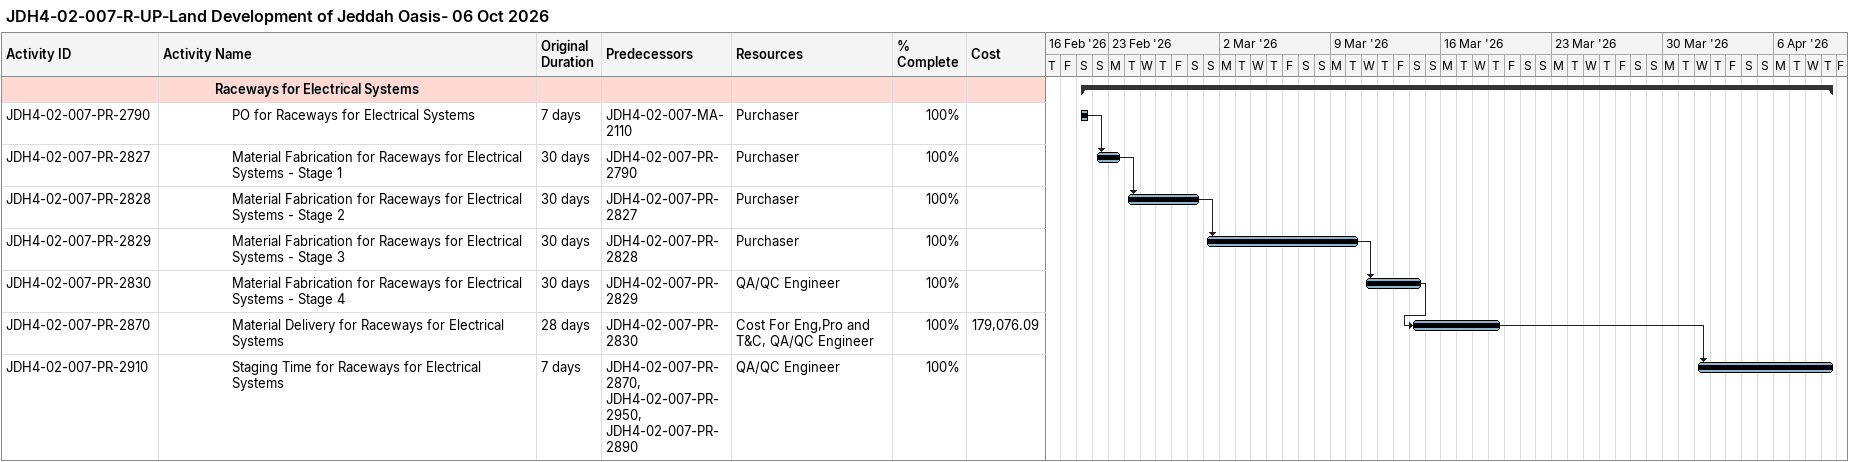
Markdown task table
JDH4-02-007-R-UP-Land Development of Jeddah Oasis- 06 Oct 2026

| ID | Level | Task | Original duration | Start | Finish | Predecessors | Resources | % complete | Cost |
|---|---|---|---|---|---|---|---|---|---|
|  | 4 | **Raceways for Electrical Systems** |  | 2026-02-21 | 2026-04-09 |  |  |  |  |
| JDH4-02-007-PR-2790 | 5 | PO for Raceways for Electrical Systems | 7d | 2026-02-21 | 2026-02-21 | JDH4-02-007-MA-2110 | Purchaser | 100 |  |
| JDH4-02-007-PR-2827 | 5 | Material Fabrication for Raceways for Electrical Systems - Stage 1 | 30d | 2026-02-22 | 2026-02-23 | JDH4-02-007-PR-2790 | Purchaser | 100 |  |
| JDH4-02-007-PR-2828 | 5 | Material Fabrication for Raceways for Electrical Systems - Stage 2 | 30d | 2026-02-24 | 2026-02-28 | JDH4-02-007-PR-2827 | Purchaser | 100 |  |
| JDH4-02-007-PR-2829 | 5 | Material Fabrication for Raceways for Electrical Systems - Stage 3 | 30d | 2026-03-01 | 2026-03-10 | JDH4-02-007-PR-2828 | Purchaser | 100 |  |
| JDH4-02-007-PR-2830 | 5 | Material Fabrication for Raceways for Electrical Systems - Stage 4 | 30d | 2026-03-11 | 2026-03-14 | JDH4-02-007-PR-2829 | QA/QC Engineer | 100 |  |
| JDH4-02-007-PR-2870 | 5 | Material Delivery for Raceways for Electrical Systems | 28d | 2026-03-14 | 2026-03-19 | JDH4-02-007-PR-2830 | Cost For Eng,Pro and T&C, QA/QC Engineer | 100 | 179076.09 |
| JDH4-02-007-PR-2910 | 5 | Staging Time for Raceways for Electrical Systems | 7d | 2026-04-01 | 2026-04-09 | JDH4-02-007-PR-2870, JDH4-02-007-PR-2950, JDH4-02-007-PR-2890 | QA/QC Engineer | 100 |  |
